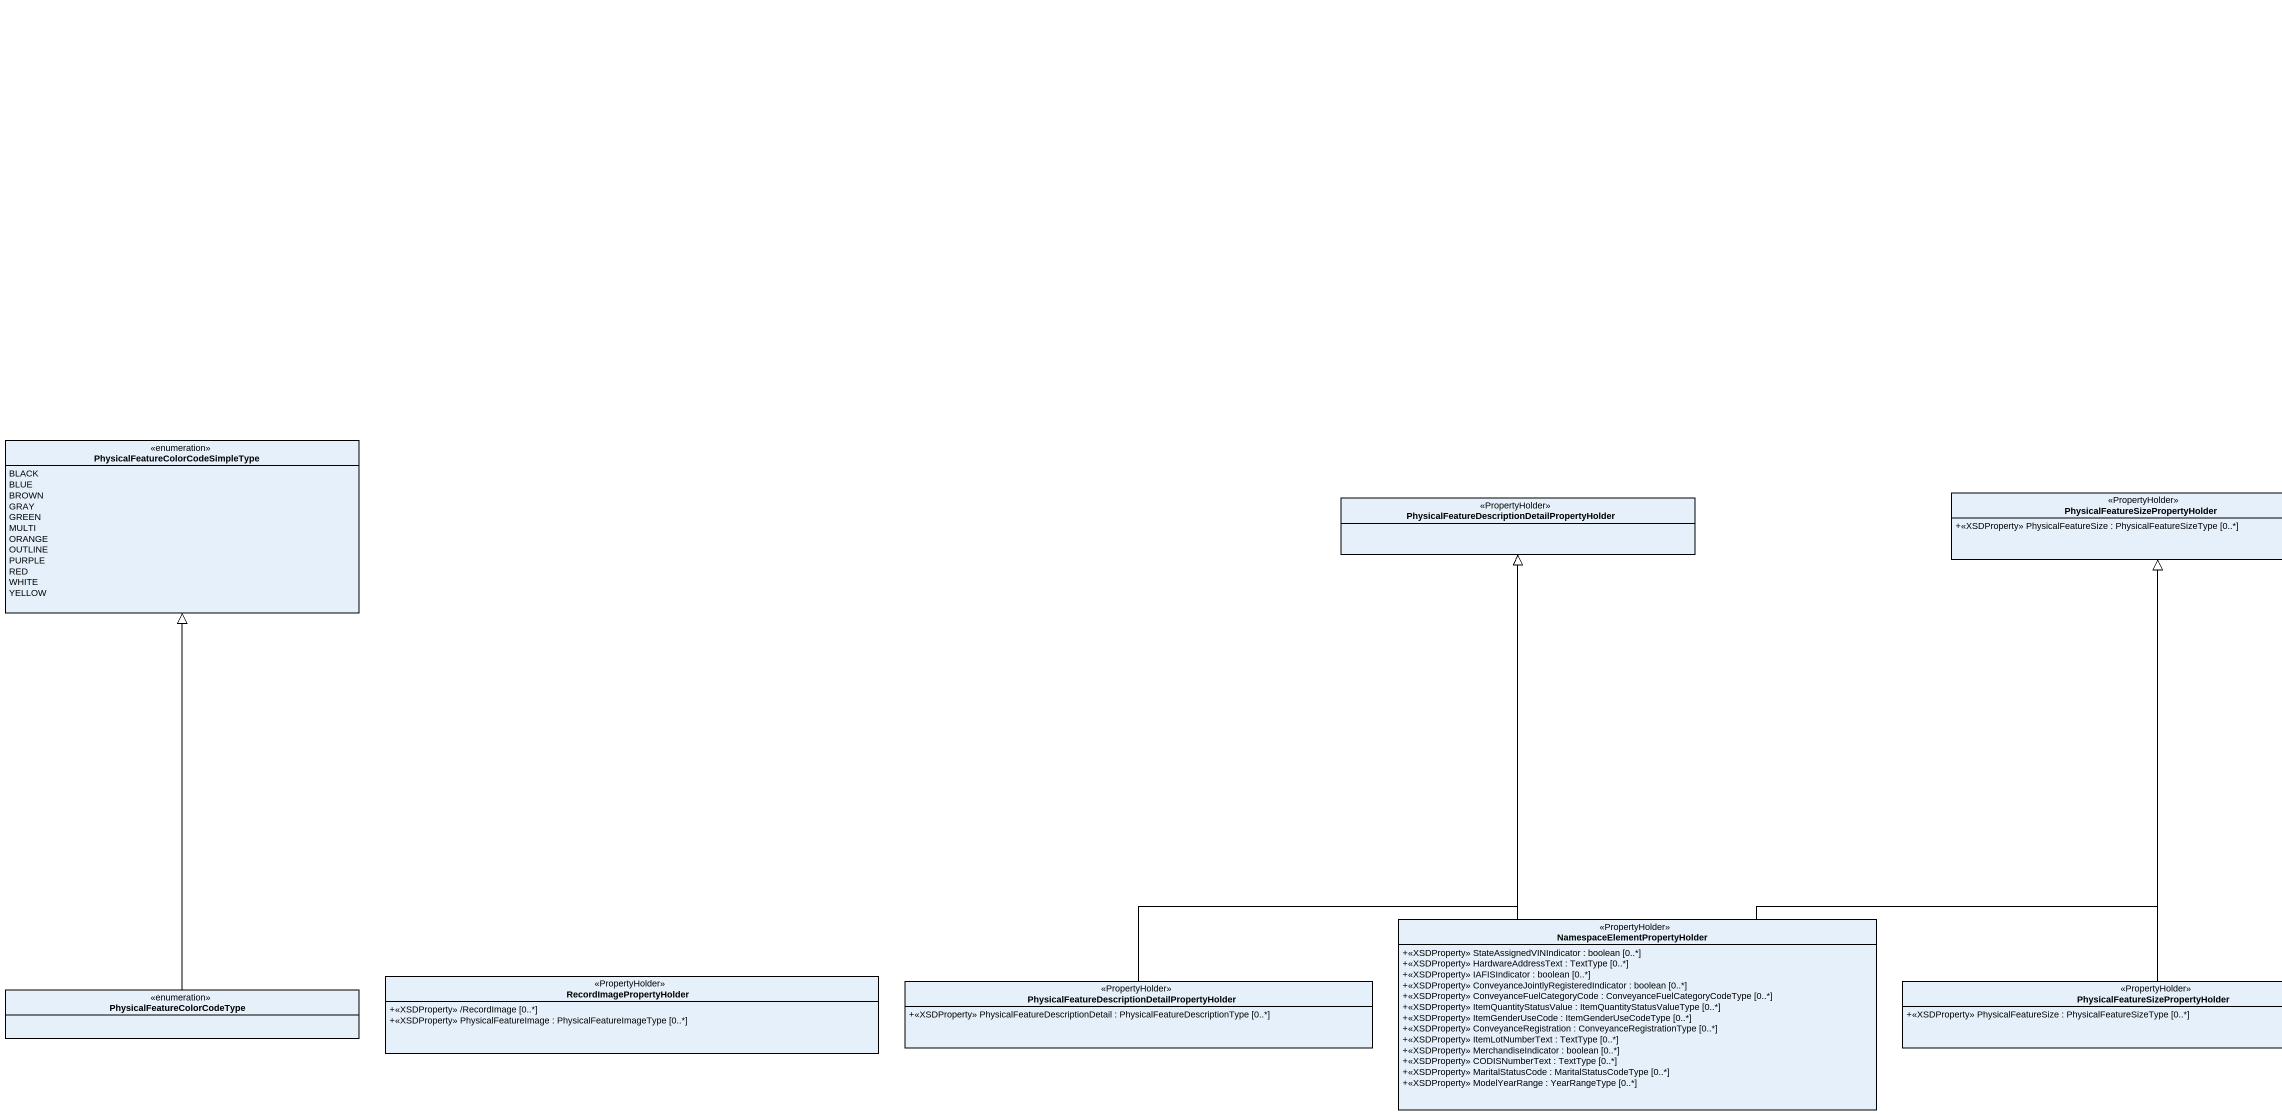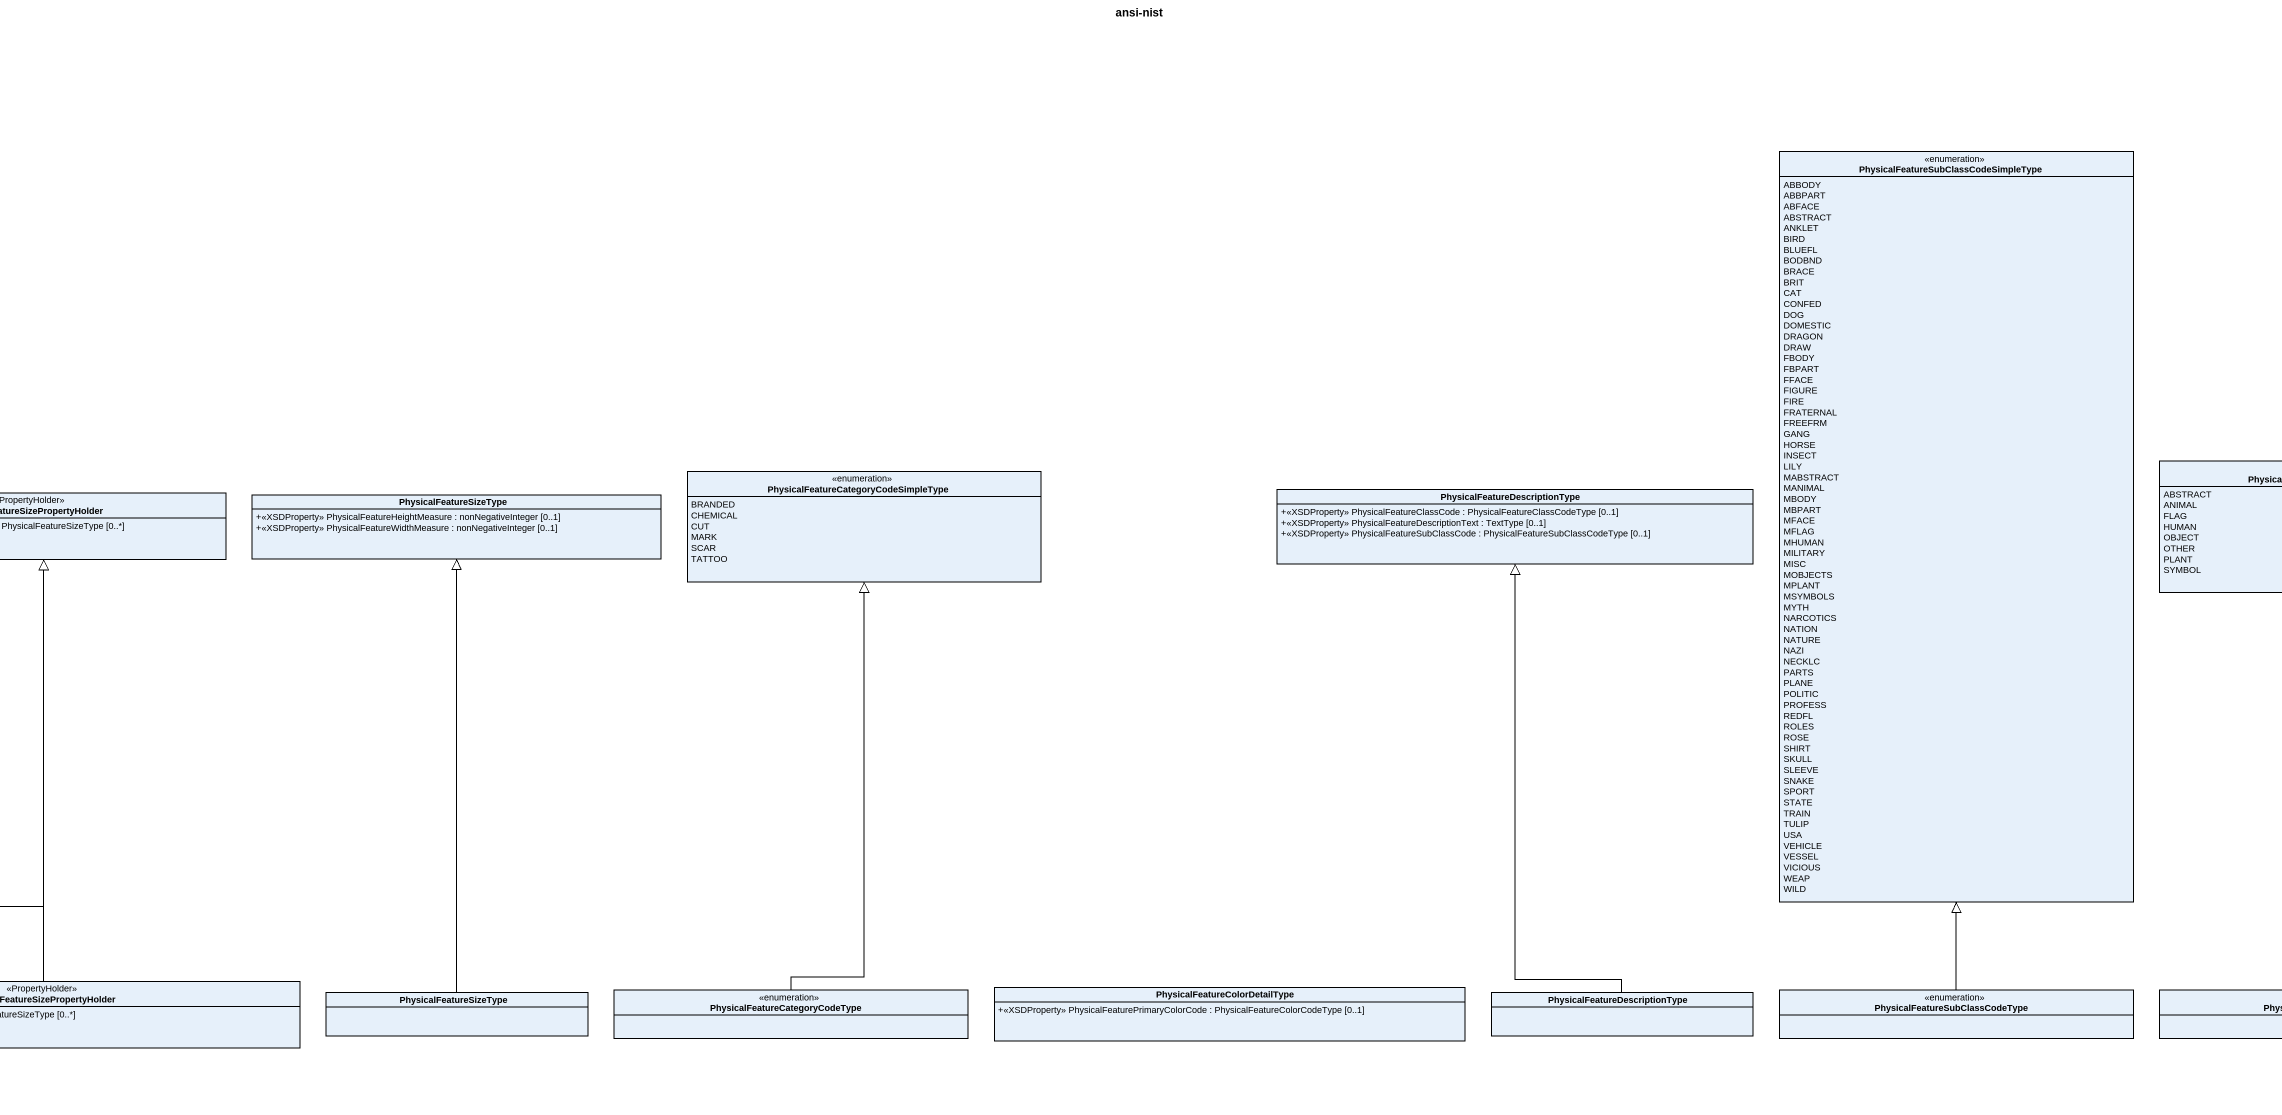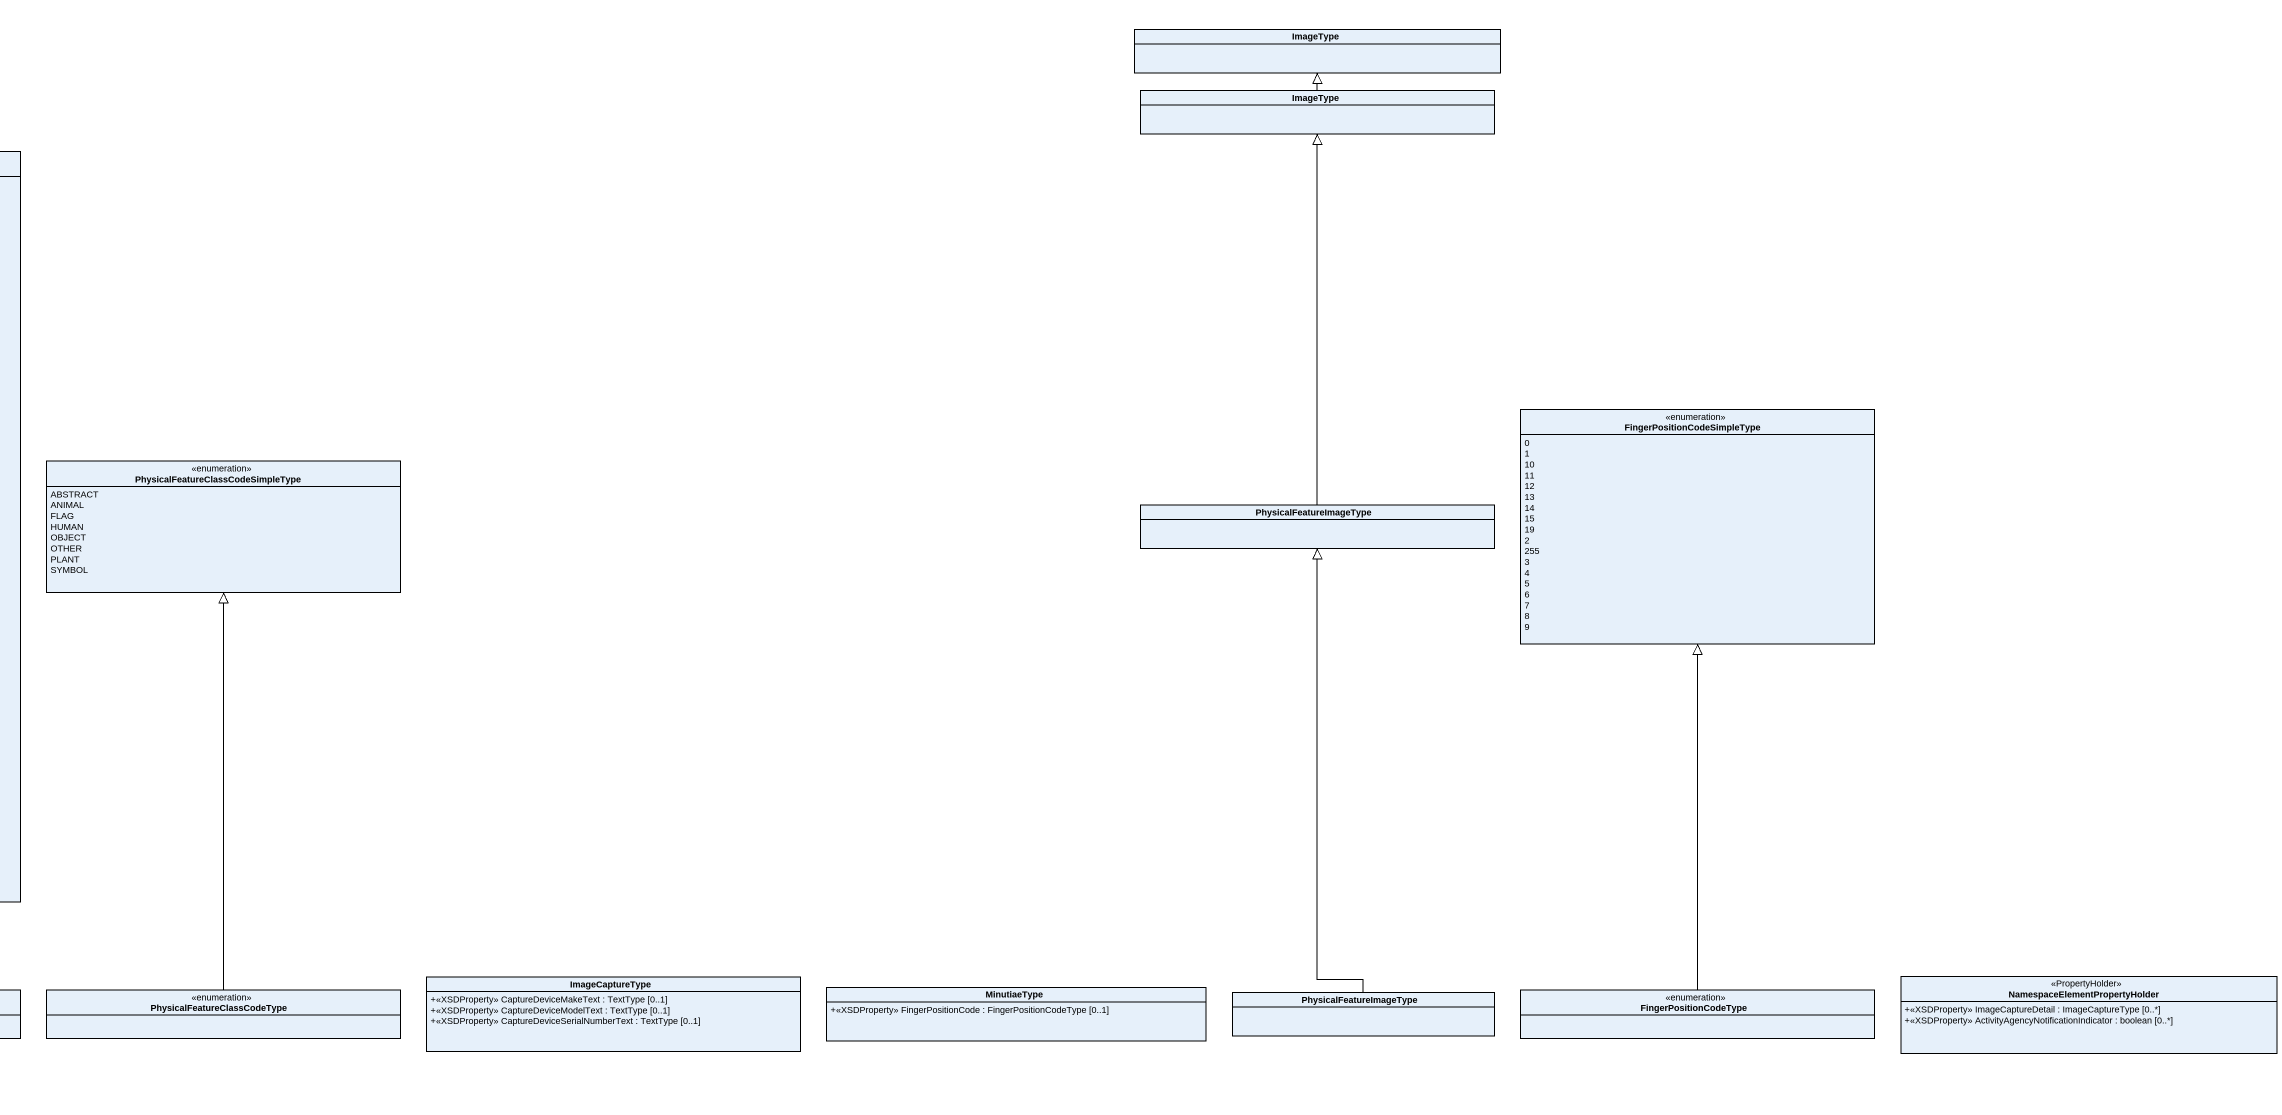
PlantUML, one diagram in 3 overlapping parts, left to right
@startuml
title ansi-nist
hide circle
hide empty members
skinparam classAttributeIconSize 0
class ImageType
class "ImageType" as ImageType_2
enum "PhysicalFeatureSubClassCodeSimpleType" as PhysicalFeatureSubClassCodeS {
  ABBODY
  ABBPART
  ABFACE
  ABSTRACT
  ANKLET
  BIRD
  BLUEFL
  BODBND
  BRACE
  BRIT
  CAT
  CONFED
  DOG
  DOMESTIC
  DRAGON
  DRAW
  FBODY
  FBPART
  FFACE
  FIGURE
  FIRE
  FRATERNAL
  FREEFRM
  GANG
  HORSE
  INSECT
  LILY
  MABSTRACT
  MANIMAL
  MBODY
  MBPART
  MFACE
  MFLAG
  MHUMAN
  MILITARY
  MISC
  MOBJECTS
  MPLANT
  MSYMBOLS
  MYTH
  NARCOTICS
  NATION
  NATURE
  NAZI
  NECKLC
  PARTS
  PLANE
  POLITIC
  PROFESS
  REDFL
  ROLES
  ROSE
  SHIRT
  SKULL
  SLEEVE
  SNAKE
  SPORT
  STATE
  TRAIN
  TULIP
  USA
  VEHICLE
  VESSEL
  VICIOUS
  WEAP
  WILD
}
enum FingerPositionCodeSimpleType {
  0
  1
  10
  11
  12
  13
  14
  15
  19
  2
  255
  3
  4
  5
  6
  7
  8
  9
}
enum "PhysicalFeatureColorCodeSimpleType" as PhysicalFeatureColorCodeSimp {
  BLACK
  BLUE
  BROWN
  GRAY
  GREEN
  MULTI
  ORANGE
  OUTLINE
  PURPLE
  RED
  WHITE
  YELLOW
}
enum "PhysicalFeatureClassCodeSimpleType" as PhysicalFeatureClassCodeSimp {
  ABSTRACT
  ANIMAL
  FLAG
  HUMAN
  OBJECT
  OTHER
  PLANT
  SYMBOL
}
class "PhysicalFeatureDescriptionDetailPropertyHolder" as PhysicalFeatureDescriptionDe <<PropertyHolder>>
class "PhysicalFeatureSizePropertyHolder" as PhysicalFeatureSizePropertyH <<PropertyHolder>> {
  +<<XSDProperty>> PhysicalFeatureSize : PhysicalFeatureSizeType [0..*]
}
class PhysicalFeatureSizeType {
  +<<XSDProperty>> PhysicalFeatureHeightMeasure : nonNegativeInteger [0..1]
  +<<XSDProperty>> PhysicalFeatureWidthMeasure : nonNegativeInteger [0..1]
}
enum "PhysicalFeatureCategoryCodeSimpleType" as PhysicalFeatureCategoryCodeS {
  BRANDED
  CHEMICAL
  CUT
  MARK
  SCAR
  TATTOO
}
class "PhysicalFeatureDescriptionType" as PhysicalFeatureDescriptionTy {
  +<<XSDProperty>> PhysicalFeatureClassCode : PhysicalFeatureClassCodeType [0..1]
  +<<XSDProperty>> PhysicalFeatureDescriptionText : TextType [0..1]
  +<<XSDProperty>> PhysicalFeatureSubClassCode : PhysicalFeatureSubClassCodeType [0..1]
}
class PhysicalFeatureImageType
class "NamespaceElementPropertyHolder" as NamespaceElementPropertyHold <<PropertyHolder>> {
  +<<XSDProperty>> StateAssignedVINIndicator : boolean [0..*]
  +<<XSDProperty>> HardwareAddressText : TextType [0..*]
  +<<XSDProperty>> IAFISIndicator : boolean [0..*]
  +<<XSDProperty>> ConveyanceJointlyRegisteredIndicator : boolean [0..*]
  +<<XSDProperty>> ConveyanceFuelCategoryCode : ConveyanceFuelCategoryCodeType [0..*]
  +<<XSDProperty>> ItemQuantityStatusValue : ItemQuantityStatusValueType [0..*]
  +<<XSDProperty>> ItemGenderUseCode : ItemGenderUseCodeType [0..*]
  +<<XSDProperty>> ConveyanceRegistration : ConveyanceRegistrationType [0..*]
  +<<XSDProperty>> ItemLotNumberText : TextType [0..*]
  +<<XSDProperty>> MerchandiseIndicator : boolean [0..*]
  +<<XSDProperty>> CODISNumberText : TextType [0..*]
  +<<XSDProperty>> MaritalStatusCode : MaritalStatusCodeType [0..*]
  +<<XSDProperty>> ModelYearRange : YearRangeType [0..*]
}
enum PhysicalFeatureColorCodeType
class RecordImagePropertyHolder <<PropertyHolder>> {
  +<<XSDProperty>> /RecordImage [0..*]
  +<<XSDProperty>> PhysicalFeatureImage : PhysicalFeatureImageType [0..*]
}
class "PhysicalFeatureDescriptionDetailPropertyHolder" as PhysicalFeatureDescriptionDe_2 <<PropertyHolder>> {
  +<<XSDProperty>> PhysicalFeatureDescriptionDetail : PhysicalFeatureDescriptionType [0..*]
}
class "PhysicalFeatureSizePropertyHolder" as PhysicalFeatureSizePropertyH_2 <<PropertyHolder>> {
  +<<XSDProperty>> PhysicalFeatureSize : PhysicalFeatureSizeType [0..*]
}
class "PhysicalFeatureSizeType" as PhysicalFeatureSizeType_2
enum "PhysicalFeatureCategoryCodeType" as PhysicalFeatureCategoryCodeT
class "PhysicalFeatureColorDetailType" as PhysicalFeatureColorDetailTy {
  +<<XSDProperty>> PhysicalFeaturePrimaryColorCode : PhysicalFeatureColorCodeType [0..1]
}
class "PhysicalFeatureDescriptionType" as PhysicalFeatureDescriptionTy_2
enum "PhysicalFeatureSubClassCodeType" as PhysicalFeatureSubClassCodeT
enum PhysicalFeatureClassCodeType
class ImageCaptureType {
  +<<XSDProperty>> CaptureDeviceMakeText : TextType [0..1]
  +<<XSDProperty>> CaptureDeviceModelText : TextType [0..1]
  +<<XSDProperty>> CaptureDeviceSerialNumberText : TextType [0..1]
}
class MinutiaeType {
  +<<XSDProperty>> FingerPositionCode : FingerPositionCodeType [0..1]
}
class "PhysicalFeatureImageType" as PhysicalFeatureImageType_2
enum FingerPositionCodeType
class "NamespaceElementPropertyHolder" as NamespaceElementPropertyHold_2 <<PropertyHolder>> {
  +<<XSDProperty>> ImageCaptureDetail : ImageCaptureType [0..*]
  +<<XSDProperty>> ActivityAgencyNotificationIndicator : boolean [0..*]
}
ImageType_2 -up-|> ImageType
PhysicalFeatureImageType -up-|> ImageType_2
NamespaceElementPropertyHold -up-|> PhysicalFeatureDescriptionDe
NamespaceElementPropertyHold -up-|> PhysicalFeatureSizePropertyH
PhysicalFeatureColorCodeType -up-|> PhysicalFeatureColorCodeSimp
PhysicalFeatureDescriptionDe_2 -up-|> PhysicalFeatureDescriptionDe
PhysicalFeatureSizePropertyH_2 -up-|> PhysicalFeatureSizePropertyH
PhysicalFeatureSizeType_2 -up-|> PhysicalFeatureSizeType
PhysicalFeatureCategoryCodeT -up-|> PhysicalFeatureCategoryCodeS
PhysicalFeatureDescriptionTy_2 -up-|> PhysicalFeatureDescriptionTy
PhysicalFeatureSubClassCodeT -up-|> PhysicalFeatureSubClassCodeS
PhysicalFeatureClassCodeType -up-|> PhysicalFeatureClassCodeSimp
PhysicalFeatureImageType_2 -up-|> PhysicalFeatureImageType
FingerPositionCodeType -up-|> FingerPositionCodeSimpleType
@enduml
